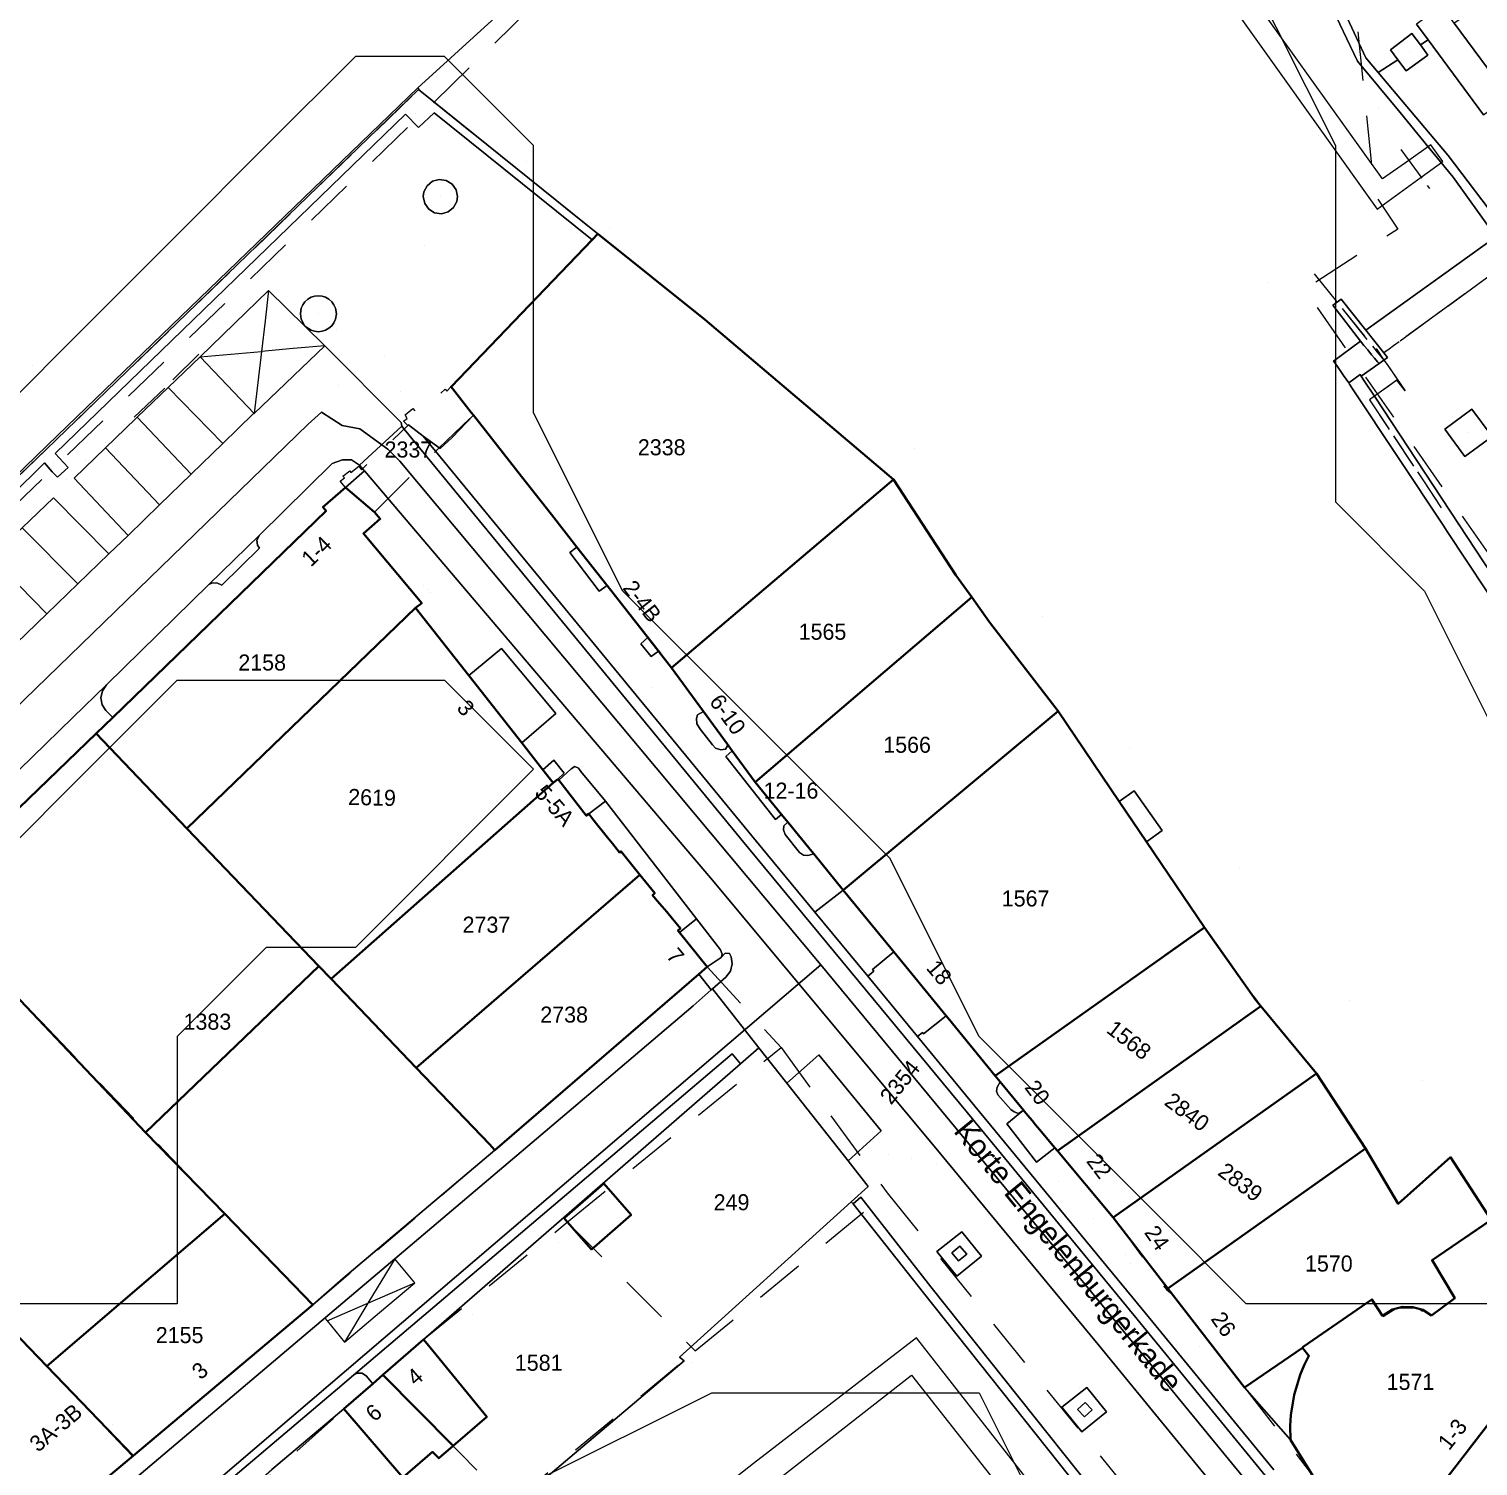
# Model space of a CAD drawing. Header units: metres. Extents: x 0 to 105485, y 0 to 425721.
# Drawn here: x 104834.2 to 104915.5, y 425423.4 to 425504 of the extents above; entities that cross this region are included whole.
import ezdxf
from ezdxf.enums import TextEntityAlignment as Align

# ---------------------------------------------------------------- set-up
doc = ezdxf.new("R2010")
doc.units = ezdxf.units.M
doc.header["$MEASUREMENT"] = 0
doc.linetypes.add('IE-TERREINAFSCHEIDING_KUNSTMATIG-SO', pattern=[11, 4, -1, 4, -2])
doc.linetypes.add('KG-PERCEEL-SO', pattern=[19, 5.5, -4, 5.5, -4])
for name, color, linetype, lineweight in [('B-XX-GK-KADEMUUR-G', 150, 'Continuous', 18), ('B-XX-GR-BLOEMBAK-G', 80, 'Continuous', 13), ('B-XX-GR-BOOM-G', 90, 'Continuous', 13), ('B-XX-IE-AFVAL APART PLAATS-G', 7, 'Continuous', 18), ('B-XX-IE-KUNSTOBJECT-G', 7, 'Continuous', 18), ('B-XX-IE-MEUBILAIR-G', 7, 'Continuous', 18), ('B-XX-IE-MEUBILAIR_WATERWEGMEUBILAIR-G', 150, 'Continuous', 18), ('B-XX-IE-MEUBILAIR_WEGMEUBILAIR_AFVALBAK-G', 7, 'Continuous', 18), ('B-XX-IE-TERREINAFSCHEIDING_KUNSTMATIG_HEKWERK-G', 20, 'IE-TERREINAFSCHEIDING_KUNSTMATIG-SO', 18), ('B-XX-KG-GRENS_PERCEEL-G', 150, 'KG-PERCEEL-SO', 18), ('B-XX-KG-GRENS_PERCEEL-T', 150, 'KG-PERCEEL-SO', 18), ('B-XX-KW-KUNSTWERK_STEIGER-G', 170, 'Continuous', 18), ('B-XX-OG-BEBOUWING-G', 7, 'Continuous', 35), ('B-XX-OG-BEBOUWING_HUISNUMMER-T', 7, 'Continuous', 18), ('B-XX-OG-BEBOUWING_STRAATNAAM-T', 7, 'Continuous', 18), ('B-XX-OG-GRENS-G', 7, 'Continuous', 18), ('B-XX-OG-TERREIN_ERF-G', 7, 'Continuous', 18), ('B-XX-OG-WATER-G', 130, 'Continuous', 18), ('B-XX-OG-WATER_HAVEN-G', 170, 'Continuous', 18), ('B-XX-VH-GESLOTENVERHARDING-G', 10, 'Continuous', 18), ('B-XX-VH-ONVERHARD_ZAND-G', 210, 'Continuous', 18), ('B-XX-VH-OPENVERHARDING-G', 90, 'Continuous', 18), ('B-XX-VH-OPENVERHARDING_SIERBESTRATING-G', 90, 'Continuous', 18), ('B-XX-VH-OPENVERHARDING_STRAATBAKSTEEN-G', 90, 'Continuous', 18), ('B-XX-VW-MARKERING-G', 7, 'Continuous', 18)]:
    doc.layers.add(name, color=color, linetype=linetype, lineweight=lineweight)
doc.layers.add('GIS-WEGVAKKEN', color=2, linetype='Continuous')

msp = doc.modelspace()

# ---------------------------------------------------------------- linework, layer by layer
at = {"layer": 'B-XX-GK-KADEMUUR-G', "ltscale": 0.5}
for points in [[(104916.848, 425492.978), (104913.84, 425496.946), (104909.904, 425501.604), (104909.214, 425502.421), (104905.067, 425511.354), (104902.61, 425517.381), (104900.559, 425520.939), (104895.137, 425530.931), (104894.395, 425532.299), (104894.218, 425532.625), (104894.068, 425533.214), (104894.014, 425533.993), (104894.12, 425534.767), (104894.381, 425535.504), (104894.787, 425536.171), (104895.319, 425536.743), (104896.306, 425537.68), (104902.39, 425543.511), (104905.152, 425546.216), (104905.172, 425546.195), (104921.752, 425562.538)], [(104915.533, 425557.164), (104904.789, 425546.533), (104895.247, 425537.442), (104894.633, 425536.857), (104894.073, 425536.138), (104894.072, 425536.137), (104893.695, 425535.425), (104893.466, 425534.651), (104893.393, 425533.847), (104893.479, 425533.045), (104893.714, 425532.294), (104896.636, 425527.031), (104902.287, 425516.813), (104904.744, 425510.726), (104905.562, 425508.916), (104908.739, 425502.239), (104911.142, 425499.368), (104912.717, 425497.441), (104914.118, 425495.727), (104916.344, 425492.617)], [(104917.727, 425471.25), (104909.691, 425483.43), (104909.115, 425484.304), (104908.944, 425484.562), (104908.885, 425484.652), (104908.249, 425484.183), (104908.3, 425484.11), (104908.472, 425483.853), (104913.543, 425476.195), (104913.774, 425475.847), (104917.05, 425470.899)], [(104898.04, 425416.811), (104884.796, 425433.445), (104880.86, 425438.475), (104880.431, 425438.099), (104884.391, 425433.117), (104897.616, 425416.479)]]:
    msp.add_lwpolyline(points, dxfattribs=at)
for points in [[(104856.078, 425500.675), (104856.002, 425500.736), (104835.788, 425481.226), (104824.895, 425470.706), (104824.969, 425470.623), (104856.043, 425500.643)], [(104865.786, 425492.211), (104866.107, 425492.545), (104856.043, 425500.643), (104824.969, 425470.623), (104827.746, 425467.676), (104827.572, 425467.507), (104826.611, 425466.568), (104826.31, 425466.274), (104826.295, 425465.984), (104828.016, 425467.673), (104825.441, 425470.407), (104834.379, 425479.031), (104835.058, 425479.699), (104835.471, 425479.187), (104835.772, 425478.893), (104836.37, 425479.432), (104835.657, 425480.226), (104855.315, 425499.258), (104856.035, 425498.527), (104856.912, 425499.335)], [(104909.211, 425487.146), (104907.831, 425488.889), (104907.476, 425488.624), (104907.362, 425488.54), (104908.915, 425486.517), (104909.107, 425486.286), (104909.317, 425486.033), (104909.538, 425485.767), (104909.702, 425485.569), (104909.865, 425485.373), (104909.951, 425485.269), (104910.216, 425485.455), (104910.43, 425485.605), (104910.223, 425485.867)]]:
    msp.add_lwpolyline(points, close=True, dxfattribs=at)
at = {"layer": 'B-XX-GR-BLOEMBAK-G', "color": 0, "true_color": 0x604a38}
msp.add_polyline3d([(104874.129, 425462.555, 2.353), (104874.129, 425462.555, 3.853)], dxfattribs=at)
at = {"layer": 'B-XX-GR-BOOM-G', "color": 0, "true_color": 0x604a38}
for points in [[(104911.65, 425502.739, 2.117), (104911.65, 425502.739, 4.917)], [(104857.263, 425494.726, 2.1), (104857.263, 425494.726, 4.9)], [(104850.422, 425488.077, 2.181), (104850.422, 425488.077, 4.981)], [(104914.996, 425481.406, 2.653), (104914.996, 425481.406, 5.453)], [(104863.872, 425435.954, 2.518), (104863.872, 425435.954, 5.318)], [(104886.483, 425435.237, 2.344), (104886.483, 425435.237, 5.144)], [(104859.068, 425431.892, 2.514), (104859.068, 425431.892, 5.314)], [(104893.49, 425426.526, 2.401), (104893.49, 425426.526, 5.201)], [(104838.85, 425425.732, 0), (104838.85, 425425.732, 2.8)], [(104839.798, 425424.627, 2.319), (104839.798, 425424.627, 5.119)]]:
    msp.add_polyline3d(points, dxfattribs=at)
at = {"layer": 'B-XX-IE-AFVAL APART PLAATS-G', "color": 0, "true_color": 0x604a38}
msp.add_polyline3d([(104854.151, 425485.669, 2.202), (104854.151, 425485.669, 3.702)], dxfattribs=at)
at = {"layer": 'B-XX-IE-KUNSTOBJECT-G', "color": 0, "true_color": 0x604a38}
for points in [[(104865.224, 425462.637, 2.311), (104865.224, 425462.637, 3.811)], [(104878.362, 425454.975, 2.228), (104878.362, 425454.975, 3.728)], [(104873.26, 425452.412, 2.249), (104873.26, 425452.412, 3.749)]]:
    msp.add_polyline3d(points, dxfattribs=at)
at = {"layer": 'B-XX-IE-MEUBILAIR-G', "color": 0, "true_color": 0x604a38}
for points in [[(104908.103, 425498.771, 0), (104908.103, 425498.771, 3)], [(104858.365, 425498.152, 1.973), (104858.365, 425498.152, 3.473)], [(104861.377, 425495.74, 1.877), (104861.377, 425495.74, 3.377)], [(104849.909, 425494.013, 2.023), (104849.909, 425494.013, 3.523)], [(104851.459, 425487.206, 2.208), (104851.459, 425487.206, 5.208)], [(104841.1, 425485.494, 1.969), (104841.1, 425485.494, 3.469)], [(104851.53, 425484.043, 2.228), (104851.53, 425484.043, 3.728)], [(104855.053, 425483.707, 2.204), (104855.053, 425483.707, 5.204)], [(104839.514, 425481.862, 2.032), (104839.514, 425481.862, 5.032)], [(104838.456, 425480.852, 2.039), (104838.456, 425480.852, 5.039)], [(104837.375, 425479.822, 2.046), (104837.375, 425479.822, 5.046)], [(104836.301, 425478.763, 2.03), (104836.301, 425478.763, 5.03)], [(104850.146, 425478.577, 2.264), (104850.146, 425478.577, 3.764)], [(104835.234, 425477.768, 2.032), (104835.234, 425477.768, 5.032)], [(104914.355, 425476.254, 2.691), (104914.355, 425476.254, 4.191)], [(104861.273, 425474.984, 2.208), (104861.273, 425474.984, 3.708)], [(104856.295, 425472.812, 2.25), (104856.295, 425472.812, 3.75)], [(104856.559, 425472.601, 2.245), (104856.559, 425472.601, 3.745)], [(104856.689, 425472.408, 2.246), (104856.689, 425472.408, 3.746)], [(104869.171, 425467.085, 2.26), (104869.171, 425467.085, 5.26)], [(104836.638, 425465.403, 2.207), (104836.638, 425465.403, 3.707)], [(104870.453, 425463.621, 2.169), (104870.453, 425463.621, 3.669)], [(104866.635, 425463.394, 2.2), (104866.635, 425463.394, 3.7)], [(104867.067, 425463.016, 2.149), (104867.067, 425463.016, 3.649)], [(104876.188, 425456.573, 2.229), (104876.188, 425456.573, 3.729)], [(104878.672, 425451.835, 2.191), (104878.672, 425451.835, 3.691)], [(104875.414, 425445.611, 2.354), (104875.414, 425445.611, 3.854)], [(104876.025, 425445.53, 2.351), (104876.025, 425445.53, 5.351)], [(104865.844, 425444.457, 2.286), (104865.844, 425444.457, 3.786)], [(104878.013, 425443.382, 2.357), (104878.013, 425443.382, 5.357)], [(104887.062, 425443.482, 2.279), (104887.062, 425443.482, 3.779)], [(104868.185, 425441.892, 2.274), (104868.185, 425441.892, 3.774)], [(104882.419, 425440.904, 2.307), (104882.419, 425440.904, 3.807)], [(104883.732, 425440.679, 2.309), (104883.732, 425440.679, 3.809)], [(104885.13, 425440.303, 2.313), (104885.13, 425440.303, 3.813)], [(104891.947, 425439.347, 2.408), (104891.947, 425439.347, 3.908)], [(104893.922, 425437.309, 2.476), (104893.922, 425437.309, 3.976)], [(104886.087, 425436.54, 2.336), (104886.087, 425436.54, 5.336)], [(104854.963, 425435.231, 2.302), (104854.963, 425435.231, 3.802)], [(104895.727, 425435.237, 2.483), (104895.727, 425435.237, 3.983)], [(104887.65, 425434.569, 2.356), (104887.65, 425434.569, 5.356)], [(104896.004, 425434.768, 2.494), (104896.004, 425434.768, 3.994)], [(104897.895, 425430.357, 2.408), (104897.895, 425430.357, 3.908)], [(104899.849, 425430.079, 2.442), (104899.849, 425430.079, 3.942)], [(104893.119, 425427.779, 2.397), (104893.119, 425427.779, 5.397)], [(104851.489, 425427.727, 2.233), (104851.489, 425427.727, 3.733)], [(104894.686, 425425.847, 2.423), (104894.686, 425425.847, 5.423)]]:
    msp.add_polyline3d(points, dxfattribs=at)
at = {"layer": 'B-XX-IE-MEUBILAIR_WATERWEGMEUBILAIR-G', "color": 0, "true_color": 0x604a38}
for points in [[(104903.513, 425502.39, 0), (104903.513, 425502.39, 1.5)], [(104856.124, 425501.348, 1.717), (104856.124, 425501.348, 3.217)], [(104855.883, 425499.312, 1.913), (104855.883, 425499.312, 3.413)], [(104909.936, 425499.601, 1.966), (104909.936, 425499.601, 3.466)], [(104906.538, 425498.088, 0), (104906.538, 425498.088, 1.5)], [(104862.105, 425496.587, 1.847), (104862.105, 425496.587, 3.347)], [(104848.796, 425493.968, 1.955), (104848.796, 425493.968, 3.455)], [(104909.595, 425493.956, 0), (104909.595, 425493.956, 1.5)], [(104866.775, 425492.852, 0), (104866.775, 425492.852, 1.5)], [(104846.365, 425490.132, 1.996), (104846.365, 425490.132, 3.496)], [(104903.695, 425489.808, 0), (104903.695, 425489.808, 1.5)], [(104841.338, 425487.077, 1.574), (104841.338, 425487.077, 3.074)], [(104834.395, 425485.159, 0), (104834.395, 425485.159, 1.5)], [(104909.065, 425482.349, 2.487), (104909.065, 425482.349, 3.987)], [(104883.856, 425480.523, 0), (104883.856, 425480.523, 1.5)], [(104835.57, 425479.705, 2.016), (104835.57, 425479.705, 3.516)], [(104912.248, 425478.799, 2.458), (104912.248, 425478.799, 3.958)], [(104891.043, 425471.047, 0), (104891.043, 425471.047, 1.5)], [(104895.923, 425463.638, 0), (104895.923, 425463.638, 1.5)], [(104902.107, 425456.954, 0), (104902.107, 425456.954, 1.5)], [(104908.268, 425449.496, 0), (104908.268, 425449.496, 1.5)], [(104912.381, 425445.03, 0), (104912.381, 425445.03, 1.5)], [(104876.992, 425434.462, 1.687), (104876.992, 425434.462, 3.187)], [(104871.403, 425429.18, 2.508), (104871.403, 425429.18, 4.008)]]:
    msp.add_polyline3d(points, dxfattribs=at)
at = {"layer": 'B-XX-IE-MEUBILAIR_WEGMEUBILAIR_AFVALBAK-G', "color": 0, "true_color": 0x604a38}
msp.add_polyline3d([(104856.393, 425491.87, 2.164), (104856.393, 425491.87, 3.664)], dxfattribs=at)
at = {"layer": 'B-XX-IE-TERREINAFSCHEIDING_KUNSTMATIG_HEKWERK-G', "ltscale": 0.5, "flags": 128}
for points in [[(104911.182, 425497.286), (104912.778, 425495.099)], [(104916.664, 425492.796), (104917.693, 425491.425), (104917.75, 425491.348), (104910.773, 425486.268), (104910.522, 425486.085), (104910.223, 425485.867)], [(104906.318, 425490.307), (104909.728, 425486.063), (104910.216, 425485.455)], [(104909.787, 425486.11), (104910.216, 425485.455), (104910.405, 425485.209), (104911.418, 425483.734), (104910.96, 425484.34), (104909.691, 425483.43), (104909.421, 425483.236), (104913.444, 425477.171)]]:
    msp.add_lwpolyline(points, dxfattribs=at)
at = {"layer": 'B-XX-IE-TERREINAFSCHEIDING_KUNSTMATIG_HEKWERK-G', "color": 0, "ltscale": 0.5, "true_color": 0x8c7868}
for points in [[(104911.182, 425497.286, 1.932), (104912.778, 425495.099, 2.147)], [(104916.664, 425492.796, 2.351), (104917.693, 425491.425, 2.45), (104917.75, 425491.348, 2.449), (104915.424, 425489.655, 2.465), (104913.099, 425487.961, 2.472), (104910.773, 425486.268, 2.509), (104910.522, 425486.085, 2.511), (104910.223, 425485.867, 2.51)], [(104906.318, 425490.307, 0.67), (104908.023, 425488.185, 2.024), (104909.728, 425486.063, 2.513), (104910.216, 425485.455, 2.523)], [(104909.787, 425486.11, 2.513), (104910.216, 425485.455, 2.523), (104910.405, 425485.209, 2.525), (104911.418, 425483.734, 2.52), (104910.96, 425484.34, 2.51), (104909.691, 425483.43, 2.294), (104909.421, 425483.236, 2.498), (104910.762, 425481.214, 2.537), (104912.103, 425479.193, 2.503), (104913.444, 425477.171, 2.66)]]:
    msp.add_polyline3d(points, dxfattribs=at)
at = {"layer": 'B-XX-KG-GRENS_PERCEEL-G', "ltscale": 0.5, "flags": 128}
for points in [[(104904.492, 425546.427), (104909.684, 425494.81), (104911.007, 425492.817), (104905.768, 425489.43), (104930.508, 425453.842), (104935.922, 425450.787), (104936.313, 425450.556)], [(104856.917, 425499.939), (104894.073, 425536.138)], [(104734.038, 425382.952), (104738.178, 425386.895), (104775.655, 425423.078), (104792.152, 425438.957), (104823.494, 425469.195), (104849.432, 425494.245), (104856.043, 425500.643), (104856.917, 425499.939)], [(104733.628, 425381.358), (104856.917, 425499.939)], [(104856.917, 425499.939), (104866.107, 425492.545)], [(104857.867, 425483.974), (104866.107, 425492.545)], [(104866.107, 425492.545), (104872.128, 425487.732), (104882.712, 425478.752)], [(104851.948, 425478.32), (104851.648, 425478.675), (104851.885, 425478.856), (104851.795, 425478.944), (104852.18, 425479.245), (104852.24, 425479.156), (104852.684, 425479.517), (104852.834, 425479.309), (104855.436, 425481.8), (104855.196, 425482.037), (104855.404, 425482.187), (104855.283, 425482.395), (104855.727, 425482.756), (104855.847, 425482.608), (104856.202, 425482.908), (104856.353, 425482.73), (104857.535, 425483.841), (104857.626, 425483.723), (104857.867, 425483.974)], [(104857.867, 425483.974), (104859.114, 425482.387)], [(104853.567, 425476.932), (104857.203, 425480.533), (104859.114, 425482.387)], [(104859.114, 425482.387), (104870.038, 425468.479), (104870.243, 425468.199)], [(104837.951, 425464.513), (104850.856, 425477.002), (104850.676, 425477.209), (104851.948, 425478.32)], [(104851.948, 425478.32), (104853.567, 425476.932)], [(104882.712, 425478.752), (104870.243, 425468.199)], [(104882.712, 425478.752), (104886.202, 425473.393), (104887.089, 425472.159)], [(104855.87, 425471.559), (104856.225, 425471.83), (104852.95, 425475.737), (104853.897, 425476.548), (104853.567, 425476.932)], [(104874.933, 425461.778), (104887.089, 425472.159)], [(104887.089, 425472.159), (104888.097, 425470.757), (104891.936, 425465.767)], [(104843.048, 425459.186), (104855.87, 425471.559)], [(104855.87, 425471.559), (104863.6, 425461.734)], [(104870.243, 425468.199), (104870.76, 425467.491), (104874.933, 425461.778)], [(104879.873, 425455.715), (104891.936, 425465.767)], [(104891.936, 425465.767), (104892.037, 425465.635), (104900.15, 425453.629)], [(104828.32, 425455.192), (104837.951, 425464.513)], [(104837.951, 425464.513), (104843.048, 425459.186)], [(104863.6, 425461.734), (104863.863, 425461.941), (104865.456, 425459.898), (104865.605, 425459.988), (104867.318, 425457.827), (104867.407, 425457.887), (104868.465, 425456.581)], [(104851.132, 425450.736), (104863.6, 425461.734)], [(104874.933, 425461.778), (104875.123, 425461.518), (104879.873, 425455.715)], [(104843.048, 425459.186), (104851.132, 425450.736)], [(104855.918, 425445.734), (104868.465, 425456.581)], [(104868.465, 425456.581), (104869.301, 425455.549), (104869.182, 425455.429), (104870.745, 425453.564), (104870.6, 425453.448), (104872.25, 425451.402)], [(104879.873, 425455.715), (104880.384, 425455.091), (104888.403, 425445.295)], [(104828.32, 425455.192), (104845.169, 425437.537)], [(104900.15, 425453.629), (104888.403, 425445.295)], [(104900.15, 425453.629), (104903.312, 425449.207)], [(104860.325, 425441.128), (104872.25, 425451.402)], [(104872.25, 425451.402), (104876.388, 425446.876)], [(104851.132, 425450.736), (104855.918, 425445.734)], [(104903.312, 425449.207), (104891.899, 425441.072)], [(104903.312, 425449.207), (104906.452, 425445.432)], [(104864.391, 425437.082), (104876.388, 425446.876)], [(104876.388, 425446.876), (104882.341, 425438.731)], [(104818.796, 425445.977), (104835.186, 425428.99)], [(104855.918, 425445.734), (104860.325, 425441.128)], [(104888.403, 425445.295), (104889.879, 425443.492), (104891.899, 425441.072)], [(104895.047, 425437.337), (104906.452, 425445.432)], [(104906.452, 425445.432), (104909.198, 425441.207)], [(104850.116, 425432.446), (104860.325, 425441.128)], [(104891.899, 425441.072), (104895.047, 425437.337)], [(104909.198, 425441.207), (104898.018, 425433.29)], [(104909.198, 425441.207), (104911.033, 425438.111), (104913.961, 425440.723), (104916.246, 425437.194)], [(104871.578, 425429.849), (104882.341, 425438.731)], [(104882.341, 425438.731), (104910.533, 425403.916)], [(104835.186, 425428.99), (104845.169, 425437.537)], [(104845.169, 425437.537), (104850.116, 425432.446)], [(104856.324, 425430.497), (104864.391, 425437.082)], [(104864.391, 425437.082), (104871.578, 425429.849)], [(104895.047, 425437.337), (104898.018, 425433.29)], [(104902.394, 425427.806), (104909.554, 425432.739), (104910.178, 425431.776), (104910.96, 425432.276), (104912.149, 425432.245), (104912.869, 425431.776), (104914.199, 425432.804), (104912.932, 425434.938), (104916.246, 425437.194)], [(104898.018, 425433.29), (104898.33, 425433.062), (104902.394, 425427.806)], [(104839.994, 425423.945), (104850.116, 425432.446)], [(104912.116, 425420.608), (104920.286, 425431.181), (104919.565, 425432.069), (104919.418, 425432.296)], [(104854.047, 425428.506), (104856.324, 425430.497)], [(104861.185, 425421.272), (104871.578, 425429.849)], [(104835.186, 425428.99), (104839.994, 425423.945)], [(104851.857, 425426.592), (104854.047, 425428.506)], [(104854.047, 425428.506), (104861.185, 425421.272)], [(104902.394, 425427.806), (104906.082, 425423.035)], [(104845.674, 425421.067), (104851.857, 425426.592)], [(104829.839, 425415.418), (104839.994, 425423.945)]]:
    msp.add_lwpolyline(points, dxfattribs=at)
at = {"layer": 'B-XX-KW-KUNSTWERK_STEIGER-G', "ltscale": 0.5}
for points in [[(104912.32, 425495.727), (104913.54, 425496.609), (104912.861, 425497.542), (104911.629, 425496.673), (104910.149, 425495.63), (104886.357, 425528.892), (104885.406, 425528.196), (104909.851, 425493.941)], [(104868.263, 425418.35), (104867.815, 425417.997), (104868.716, 425416.778), (104883.71, 425428.484), (104893.888, 425415.566), (104902.887, 425403.63), (104894.383, 425393.549), (104895.37, 425392.485), (104903.799, 425402.389), (104905.151, 425403.348), (104903.469, 425405.428), (104900.298, 425409.679), (104893.35, 425418.626), (104883.999, 425430.579), (104874.844, 425423.538)]]:
    msp.add_lwpolyline(points, close=True, dxfattribs=at)
at = {"layer": 'B-XX-OG-BEBOUWING-G', "ltscale": 0.5}
for points in [[(104865.786, 425492.211), (104857.865, 425483.972), (104858.086, 425483.696), (104859.004, 425482.525), (104859.126, 425482.369), (104861.818, 425478.939), (104863.5, 425476.794), (104864.932, 425474.969), (104866.609, 425472.832), (104866.626, 425472.81), (104868.916, 425469.891), (104869.511, 425469.132), (104870.243, 425468.199), (104882.707, 425478.757), (104872.128, 425487.732), (104866.107, 425492.545)], [(104855.87, 425471.559), (104856.225, 425471.83), (104852.95, 425475.737), (104853.897, 425476.548), (104853.567, 425476.932), (104851.948, 425478.32), (104850.676, 425477.209), (104850.856, 425477.002), (104838.879, 425465.412), (104837.94, 425464.503), (104843.04, 425459.181)], [(104870.243, 425468.199), (104872.043, 425465.735), (104873.361, 425463.93), (104873.655, 425463.528), (104874.933, 425461.778), (104887.089, 425472.159), (104886.202, 425473.393), (104882.707, 425478.757)], [(104891.936, 425465.767), (104888.097, 425470.757), (104887.089, 425472.159), (104874.933, 425461.778), (104876.422, 425459.955), (104876.775, 425459.522), (104876.791, 425459.503), (104878.118, 425457.879), (104878.224, 425457.75), (104879.88, 425455.721)], [(104843.04, 425459.181), (104850.451, 425451.448), (104851.132, 425450.736), (104863.6, 425461.734), (104863.017, 425462.475), (104861.839, 425463.973), (104858.857, 425467.763), (104855.87, 425471.559)], [(104891.936, 425465.767), (104879.88, 425455.721), (104882.542, 425452.463), (104882.716, 425452.25), (104885.651, 425448.657), (104885.762, 425448.521), (104888.403, 425445.295), (104900.154, 425453.624), (104896.904, 425458.426), (104895.368, 425460.696)], [(104843.04, 425459.181), (104837.94, 425464.503), (104833.622, 425460.325), (104832.621, 425459.356), (104828.429, 425455.3), (104828.319, 425455.193), (104840.723, 425442.114), (104850.451, 425451.448)], [(104863.863, 425461.941), (104863.6, 425461.734), (104851.132, 425450.736), (104855.918, 425445.734), (104868.465, 425456.581), (104867.407, 425457.887), (104867.318, 425457.827), (104866.925, 425458.323), (104866.651, 425458.668), (104866.432, 425458.944), (104866.111, 425459.349), (104865.829, 425459.705), (104865.605, 425459.988), (104865.456, 425459.898), (104863.912, 425461.878)], [(104868.465, 425456.581), (104855.918, 425445.734), (104860.02, 425441.447), (104860.325, 425441.128), (104871.779, 425450.996), (104872.25, 425451.402), (104870.683, 425453.345), (104870.6, 425453.448), (104870.745, 425453.564), (104870.573, 425453.769), (104870.301, 425454.094), (104869.97, 425454.489), (104869.716, 425454.792), (104869.441, 425455.12), (104869.182, 425455.429), (104869.301, 425455.549)], [(104828.319, 425455.193), (104818.812, 425445.992), (104835.185, 425428.99), (104845.169, 425437.537), (104840.723, 425442.114)], [(104900.154, 425453.624), (104888.403, 425445.295), (104888.689, 425444.946), (104889.989, 425443.363), (104889.991, 425443.36), (104890.051, 425443.287), (104890.235, 425443.068), (104890.48, 425442.776), (104890.672, 425442.548), (104890.891, 425442.287), (104891.765, 425441.247), (104891.907, 425441.077), (104903.314, 425449.208), (104903.044, 425449.533)], [(104906.447, 425445.428), (104903.314, 425449.208), (104891.907, 425441.077), (104895.038, 425437.331)], [(104816.187, 425429.721), (104824.262, 425421.175), (104829.846, 425415.423), (104833.576, 425418.555), (104836.486, 425420.999), (104840.021, 425423.968), (104835.185, 425428.99), (104818.812, 425445.992), (104816.581, 425443.833), (104810.083, 425437.544), (104809.308, 425436.795)], [(104909.198, 425441.207), (104906.447, 425445.428), (104895.038, 425437.331), (104898.106, 425433.352)], [(104916.238, 425437.207), (104913.961, 425440.723), (104911.033, 425438.111), (104909.198, 425441.207), (104898.106, 425433.352), (104902.394, 425427.806), (104905.654, 425430.026), (104905.692, 425430.077), (104909.554, 425432.739), (104910.156, 425431.821), (104910.716, 425432.172), (104911.275, 425432.323), (104911.853, 425432.315), (104912.407, 425432.151), (104912.896, 425431.841), (104914.199, 425432.804), (104912.932, 425434.938)], [(104864.387, 425437.105), (104865.742, 425435.547), (104867.968, 425437.483), (104866.439, 425439.241), (104864.213, 425437.305)], [(104850.116, 425432.446), (104845.169, 425437.537), (104835.185, 425428.99), (104840.021, 425423.968)], [(104856.524, 425430.252), (104856.324, 425430.497), (104854.047, 425428.506), (104857.979, 425424.521), (104859.871, 425426.146)], [(104854.047, 425428.506), (104853.478, 425428.009), (104851.857, 425426.592), (104855.161, 425422.745), (104856.818, 425424.187), (104857.051, 425423.958), (104857.178, 425423.832), (104857.979, 425424.521)]]:
    msp.add_lwpolyline(points, close=True, dxfattribs=at)
for points in [[(104916.238, 425437.207), (104912.932, 425434.938), (104914.199, 425432.804), (104912.896, 425431.841), (104912.407, 425432.151), (104911.853, 425432.315), (104911.275, 425432.323), (104910.716, 425432.172), (104910.156, 425431.821), (104909.554, 425432.739), (104905.692, 425430.077), (104905.654, 425430.026), (104906.014, 425429.584), (104905.751, 425429.059), (104905.525, 425428.518), (104905.185, 425427.396), (104905.001, 425426.238), (104904.969, 425425.652), (104904.988, 425424.87), (104906.511, 425422.388)], [(104912.311, 425420.861), (104920.286, 425431.181)]]:
    msp.add_lwpolyline(points, dxfattribs=at)
at = {"layer": 'B-XX-OG-GRENS-G'}
for points in [[(104917.5, 425562.5, 1.814), (104912.5, 425557.5, 1.524), (104907.5, 425552.5, 1.591), (104902.5, 425547.5, 0.949), (104897.5, 425542.5, 1.486), (104892.5, 425537.5, 1.252), (104892.5, 425532.5, 1.073), (104892.5, 425527.5, 0.444), (104897.5, 425517.5, 1.319), (104902.5, 425507.5, 1.301), (104907.5, 425497.5, 0.867), (104907.5, 425492.5, 2.077), (104907.5, 425487.5, 2.257), (104907.5, 425482.5, 1.559), (104907.5, 425477.5, 1.219), (104912.5, 425472.5, 1.455), (104917.5, 425462.5, 0.595)], [(104917.5, 425432.5, 3.308), (104902.5, 425432.5, 2.581), (104897.5, 425437.5, 2.839), (104892.5, 425442.5, 2.582), (104887.5, 425447.5, 2.442), (104882.5, 425457.5, 2.539), (104877.5, 425462.5, 2.273), (104872.5, 425467.5, 2.259), (104867.5, 425472.5, 2.305), (104862.5, 425482.5, 2.364), (104862.5, 425487.5, 2.109), (104862.5, 425492.5, 2.071), (104862.5, 425497.5, 0.865), (104857.5, 425502.5, 0.92), (104852.5, 425502.5, 1.117), (104847.5, 425497.5, 1.102), (104842.5, 425492.5, 0.936), (104837.5, 425487.5, 1.348), (104832.5, 425482.5, 1.839)], [(104862.5, 425422.5, 2.152), (104872.5, 425427.5, 2.488), (104887.5, 425427.5, 1.567), (104892.5, 425417.5, 1.162)]]:
    msp.add_polyline3d(points, dxfattribs=at)
msp.add_polyline3d([(104842.5, 425467.5, 2.293), (104857.5, 425467.5, 2.327), (104862.5, 425462.5, 2.373), (104852.5, 425452.5, 2.983), (104847.5, 425452.5, 2.918), (104842.5, 425447.5, 2.777), (104842.5, 425442.5, 2.799), (104842.5, 425432.5, 2.44), (104827.5, 425432.5, 3.305), (104827.5, 425427.5, 3.138), (104812.5, 425427.5, 3.175), (104812.5, 425437.5, 2.298), (104822.5, 425447.5, 2.3), (104832.5, 425457.5, 2.231), (104837.5, 425462.5, 2.25)], close=True, dxfattribs=at)
at = {"layer": 'B-XX-OG-TERREIN_ERF-G', "ltscale": 0.5}
for points in [[(104895.368, 425460.696), (104896.904, 425458.426), (104897.773, 425459.066), (104896.208, 425461.288)], [(104860.325, 425441.128), (104860.02, 425441.447), (104855.918, 425445.734), (104851.132, 425450.736), (104850.451, 425451.448), (104840.723, 425442.114), (104845.169, 425437.537), (104850.116, 425432.446), (104851.802, 425433.918)], [(104866.439, 425439.241), (104867.968, 425437.483), (104865.742, 425435.547), (104864.387, 425437.105), (104864.213, 425437.305)]]:
    msp.add_lwpolyline(points, close=True, dxfattribs=at)
msp.add_lwpolyline([(104860.183, 425420.192), (104870.955, 425429.295), (104870.686, 425429.502), (104880.329, 425438.227), (104881.276, 425439.083), (104880.151, 425440.512), (104876.715, 425444.877), (104875.148, 425446.868), (104874.113, 425445.968), (104856.324, 425430.497), (104856.524, 425430.252), (104859.871, 425426.146), (104857.979, 425424.521), (104857.178, 425423.832), (104857.051, 425423.958), (104856.818, 425424.187), (104855.161, 425422.745), (104851.857, 425426.592), (104847.802, 425423.197)], dxfattribs=at)
at = {"layer": 'B-XX-OG-WATER-G', "ltscale": 0.5}
msp.add_lwpolyline([(104772.746, 425420.352), (104792.053, 425438.981), (104814.592, 425460.755), (104823.415, 425469.276), (104824.895, 425470.706), (104835.788, 425481.226), (104856.002, 425500.736), (104893.347, 425534.738)], dxfattribs=at)
at = {"layer": 'B-XX-OG-WATER_HAVEN-G', "ltscale": 0.5}
for points in [[(104893.347, 425534.738), (104856.002, 425500.736), (104856.078, 425500.675), (104856.043, 425500.643), (104866.107, 425492.545), (104872.128, 425487.732), (104882.707, 425478.757), (104886.202, 425473.393), (104887.089, 425472.159), (104888.097, 425470.757), (104891.936, 425465.767), (104895.368, 425460.696), (104896.208, 425461.288), (104897.773, 425459.066), (104896.904, 425458.426), (104900.154, 425453.624), (104903.044, 425449.533), (104903.314, 425449.208), (104906.447, 425445.428), (104909.198, 425441.207), (104911.033, 425438.111), (104913.961, 425440.723), (104916.238, 425437.207)], [(104916.344, 425492.617), (104914.118, 425495.727), (104912.717, 425497.441), (104911.142, 425499.368), (104908.739, 425502.239), (104905.562, 425508.916)], [(104917.05, 425470.899), (104913.774, 425475.847), (104913.543, 425476.195), (104908.472, 425483.853), (104908.3, 425484.11), (104908.249, 425484.183), (104908.105, 425484.392), (104907.959, 425484.603), (104907.762, 425484.888), (104907.575, 425485.158), (104907.405, 425485.404), (104908.915, 425486.517), (104907.362, 425488.54), (104907.476, 425488.624), (104907.831, 425488.889), (104909.211, 425487.146), (104916.515, 425492.383)], [(104897.616, 425416.479), (104884.391, 425433.117), (104880.431, 425438.099), (104880.329, 425438.227), (104870.686, 425429.502), (104870.955, 425429.295), (104860.183, 425420.192)]]:
    msp.add_lwpolyline(points, dxfattribs=at)
at = {"layer": 'B-XX-VH-GESLOTENVERHARDING-G', "ltscale": 0.5}
for points in [[(104887.643, 425435.169), (104886.532, 425436.541), (104885.128, 425435.426), (104886.26, 425434.038)], [(104886.349, 425434.903), (104885.974, 425435.353), (104886.426, 425435.733), (104886.814, 425435.274)], [(104894.659, 425426.433), (104893.548, 425427.805), (104892.144, 425426.69), (104893.276, 425425.302)], [(104893.462, 425426.957), (104893.853, 425426.546), (104893.424, 425426.161), (104893.021, 425426.566)]]:
    msp.add_lwpolyline(points, close=True, dxfattribs=at)
at = {"layer": 'B-XX-VH-ONVERHARD_ZAND-G', "ltscale": 0.5}
for points in [[(104912.278, 425503.152), (104911.8, 425503.792), (104910.604, 425502.875), (104911.01, 425502.325), (104911.478, 425501.69), (104912.7, 425502.587)], [(104858.232, 425494.641), (104858.153, 425495.023), (104857.929, 425495.342), (104857.596, 425495.546), (104857.209, 425495.601), (104856.833, 425495.498), (104856.529, 425495.253), (104856.347, 425494.908), (104856.309, 425494.641), (104856.388, 425494.259), (104856.613, 425493.94), (104856.946, 425493.736), (104857.332, 425493.682), (104857.708, 425493.785), (104858.012, 425494.029), (104858.194, 425494.374)], [(104849.656, 425487.377), (104850.009, 425487.144), (104850.209, 425487.078), (104850.419, 425487.056), (104850.629, 425487.078), (104850.83, 425487.144), (104851.013, 425487.249), (104851.17, 425487.39), (104851.294, 425487.561), (104851.38, 425487.754), (104851.429, 425488.066), (104851.38, 425488.378), (104851.294, 425488.571), (104851.17, 425488.742), (104851.013, 425488.883), (104850.83, 425488.989), (104850.629, 425489.054), (104850.419, 425489.076), (104850.209, 425489.054), (104850.009, 425488.989), (104849.826, 425488.883), (104849.669, 425488.742), (104849.545, 425488.571), (104849.459, 425488.378), (104849.41, 425488.066), (104849.459, 425487.754)], [(104913.641, 425481.581), (104914.774, 425480.054), (104916.31, 425481.183), (104915.161, 425482.717)], [(104886.349, 425434.903), (104886.814, 425435.274), (104886.426, 425435.733), (104885.974, 425435.353)], [(104905.654, 425430.026), (104902.394, 425427.806), (104904.988, 425424.87), (104904.969, 425425.652), (104905.001, 425426.238), (104905.185, 425427.396), (104905.525, 425428.518), (104905.751, 425429.059), (104906.014, 425429.584)], [(104893.462, 425426.957), (104893.021, 425426.566), (104893.424, 425426.161), (104893.853, 425426.546)]]:
    msp.add_lwpolyline(points, close=True, dxfattribs=at)
at = {"layer": 'B-XX-VH-OPENVERHARDING-G', "ltscale": 0.5}
for points in [[(104905.067, 425511.354), (104909.214, 425502.421), (104909.904, 425501.604), (104911.01, 425502.325), (104910.604, 425502.875), (104911.8, 425503.792), (104912.278, 425503.152), (104912.706, 425503.431), (104912.049, 425504.318)], [(104919.218, 425507.677), (104914.163, 425504.381), (104917.217, 425500.267)], [(104915.821, 425499.221), (104912.706, 425503.431), (104912.278, 425503.152), (104912.7, 425502.587), (104911.478, 425501.69), (104911.01, 425502.325), (104909.904, 425501.604), (104913.84, 425496.946), (104916.848, 425492.978)], [(104833.805, 425476.047), (104835.548, 425477.725), (104838.664, 425474.584), (104839.736, 425475.621), (104836.709, 425478.844), (104838.47, 425480.539), (104840.161, 425482.167), (104840.25, 425482.253), (104841.988, 425483.926), (104843.783, 425485.655), (104847.631, 425489.364), (104849.656, 425487.377), (104850.781, 425486.272), (104855.06, 425481.959), (104855.1, 425481.747), (104855.234, 425481.585), (104855.476, 425481.83), (104856.3, 425481.186), (104857.265, 425480.507), (104857.935, 425481.11), (104859.126, 425482.369), (104859.004, 425482.525), (104858.086, 425483.696), (104857.865, 425483.972), (104865.786, 425492.211), (104856.912, 425499.335), (104856.035, 425498.527), (104855.315, 425499.258), (104835.657, 425480.226), (104836.37, 425479.432), (104835.772, 425478.893), (104835.471, 425479.187), (104835.058, 425479.699), (104834.379, 425479.031), (104825.441, 425470.407)], [(104916.515, 425492.383), (104909.211, 425487.146), (104910.223, 425485.867), (104910.43, 425485.605), (104910.216, 425485.455), (104909.951, 425485.269), (104908.944, 425484.562), (104909.115, 425484.304), (104909.691, 425483.43), (104917.727, 425471.25)], [(104829.836, 425458.788), (104836.638, 425465.403), (104838.525, 425467.239), (104844.278, 425472.86), (104847.113, 425475.63), (104851.198, 425479.667), (104851.773, 425479.872), (104852.278, 425479.869), (104852.723, 425479.572), (104855.1, 425481.747), (104855.06, 425481.959), (104850.781, 425486.272), (104846.825, 425482.468), (104846.779, 425482.458), (104845.053, 425480.782), (104843.281, 425479.062), (104841.508, 425477.341), (104839.736, 425475.621), (104838.664, 425474.584), (104836.922, 425472.903), (104835.18, 425471.223), (104832.907, 425469.006)], [(104832.907, 425469.006), (104835.18, 425471.223), (104832.081, 425474.387)]]:
    msp.add_lwpolyline(points, dxfattribs=at)
for points in [[(104914.163, 425504.381), (104913.46, 425505.328), (104912.049, 425504.318), (104912.706, 425503.431), (104915.821, 425499.221), (104917.217, 425500.267)], [(104858.012, 425494.029), (104857.708, 425493.785), (104857.332, 425493.682), (104856.946, 425493.736), (104856.613, 425493.94), (104856.388, 425494.259), (104856.309, 425494.641), (104856.347, 425494.908), (104856.529, 425495.253), (104856.833, 425495.498), (104857.209, 425495.601), (104857.596, 425495.546), (104857.929, 425495.342), (104858.153, 425495.023), (104858.232, 425494.641), (104858.194, 425494.374)], [(104849.656, 425487.377), (104847.631, 425489.364), (104843.783, 425485.655), (104846.825, 425482.468), (104850.781, 425486.272)], [(104849.656, 425487.377), (104849.459, 425487.754), (104849.41, 425488.066), (104849.459, 425488.378), (104849.545, 425488.571), (104849.669, 425488.742), (104849.826, 425488.883), (104850.009, 425488.989), (104850.209, 425489.054), (104850.419, 425489.076), (104850.629, 425489.054), (104850.83, 425488.989), (104851.013, 425488.883), (104851.17, 425488.742), (104851.294, 425488.571), (104851.38, 425488.378), (104851.429, 425488.066), (104851.38, 425487.754), (104851.294, 425487.561), (104851.17, 425487.39), (104851.013, 425487.249), (104850.83, 425487.144), (104850.629, 425487.078), (104850.419, 425487.056), (104850.209, 425487.078), (104850.009, 425487.144)], [(104909.538, 425485.767), (104909.317, 425486.033), (104909.107, 425486.286), (104908.915, 425486.517), (104907.405, 425485.404), (104907.575, 425485.158), (104907.762, 425484.888), (104907.959, 425484.603), (104908.105, 425484.392), (104908.249, 425484.183), (104908.885, 425484.652), (104908.944, 425484.562), (104909.951, 425485.269), (104909.865, 425485.373), (104909.702, 425485.569)], [(104843.783, 425485.655), (104841.988, 425483.926), (104845.053, 425480.782), (104846.779, 425482.458), (104846.825, 425482.468)], [(104841.988, 425483.926), (104840.25, 425482.253), (104843.281, 425479.062), (104845.053, 425480.782)], [(104840.25, 425482.253), (104840.161, 425482.167), (104838.47, 425480.539), (104841.508, 425477.341), (104843.281, 425479.062)], [(104913.641, 425481.581), (104915.161, 425482.717), (104916.31, 425481.183), (104914.774, 425480.054)], [(104838.47, 425480.539), (104836.709, 425478.844), (104839.736, 425475.621), (104841.508, 425477.341)], [(104838.525, 425467.239), (104838.297, 425466.907), (104838.215, 425466.513), (104838.291, 425466.117), (104838.501, 425465.794), (104838.879, 425465.412), (104850.856, 425477.002), (104850.676, 425477.209), (104851.948, 425478.32), (104853.004, 425479.242), (104852.972, 425479.279), (104852.723, 425479.572), (104852.278, 425479.869), (104851.773, 425479.872), (104851.198, 425479.667), (104847.113, 425475.63), (104846.975, 425475.355), (104847.003, 425475.077), (104847.109, 425474.915), (104844.996, 425472.835), (104844.731, 425472.969), (104844.437, 425472.949), (104844.278, 425472.86)], [(104833.805, 425476.047), (104836.922, 425472.903), (104838.664, 425474.584), (104835.548, 425477.725)], [(104833.805, 425476.047), (104833.26, 425475.522), (104832.081, 425474.387), (104835.18, 425471.223), (104836.922, 425472.903)], [(104847.109, 425474.915), (104847.003, 425475.077), (104846.975, 425475.355), (104847.113, 425475.63), (104844.278, 425472.86), (104844.437, 425472.949), (104844.731, 425472.969), (104844.996, 425472.835)], [(104838.879, 425465.412), (104838.501, 425465.794), (104838.291, 425466.117), (104838.215, 425466.513), (104838.297, 425466.907), (104838.525, 425467.239), (104836.638, 425465.403), (104829.836, 425458.788), (104826.7, 425455.737), (104826.671, 425455.674), (104826.985, 425455.877), (104827.38, 425455.955), (104827.775, 425455.875), (104828.108, 425455.648), (104828.429, 425455.3), (104832.621, 425459.356), (104833.622, 425460.325), (104837.94, 425464.503)], [(104836.486, 425420.999), (104836.84, 425420.577), (104837.072, 425420.413), (104837.355, 425420.398), (104837.547, 425420.493), (104854.715, 425435.02), (104865.844, 425444.457), (104871.451, 425449.221), (104872.468, 425450.124), (104871.779, 425450.996), (104860.325, 425441.128), (104851.802, 425433.918), (104850.116, 425432.446), (104840.021, 425423.968)], [(104874.113, 425445.968), (104873.647, 425446.527), (104868.185, 425441.892), (104852.391, 425428.491), (104852.595, 425428.602), (104852.878, 425428.598), (104853.115, 425428.443), (104853.478, 425428.009), (104854.047, 425428.506), (104856.324, 425430.497)], [(104880.151, 425440.512), (104882.008, 425442.204), (104878.508, 425446.463), (104876.715, 425444.877)], [(104851.857, 425426.592), (104853.478, 425428.009), (104853.115, 425428.443), (104852.878, 425428.598), (104852.595, 425428.602), (104852.391, 425428.491), (104851.489, 425427.727), (104838.038, 425416.328), (104833.36, 425412.363), (104833.216, 425412.114), (104833.224, 425411.826), (104833.331, 425411.634), (104833.68, 425411.27), (104842.048, 425418.186), (104843.542, 425419.443), (104847.802, 425423.197)]]:
    msp.add_lwpolyline(points, close=True, dxfattribs=at)
at = {"layer": 'B-XX-VH-OPENVERHARDING_SIERBESTRATING-G', "ltscale": 0.5}
for points in [[(104903.569, 425422.857), (104896.207, 425431.846), (104886.848, 425443.21), (104874.565, 425458.076), (104855.234, 425481.585), (104855.1, 425481.747), (104852.723, 425479.572), (104852.972, 425479.279), (104853.004, 425479.242), (104872.432, 425456.398), (104884.888, 425441.452), (104894.194, 425430.22), (104901.393, 425421.42)], [(104906.511, 425422.388), (104904.988, 425424.87), (104902.394, 425427.806), (104898.106, 425433.352), (104895.038, 425437.331), (104891.907, 425441.077), (104891.765, 425441.247), (104890.724, 425440.44), (104889.069, 425442.592), (104889.991, 425443.36), (104889.989, 425443.363), (104889.712, 425443.181), (104889.475, 425443.271), (104889.284, 425443.401), (104888.565, 425444.218), (104888.486, 425444.434), (104888.512, 425444.663), (104888.689, 425444.946), (104888.403, 425445.295), (104885.762, 425448.521), (104885.651, 425448.657), (104884.384, 425447.653), (104884.323, 425447.73), (104884.042, 425447.504), (104887.272, 425443.594), (104896.667, 425432.195), (104904.054, 425423.179)]]:
    msp.add_lwpolyline(points, dxfattribs=at)
for points in [[(104866.609, 425472.832), (104864.932, 425474.969), (104864.538, 425474.659), (104866.187, 425472.503), (104866.626, 425472.81)], [(104869.511, 425469.132), (104868.916, 425469.891), (104868.519, 425469.536), (104869.092, 425468.834)], [(104874.933, 425461.778), (104873.655, 425463.528), (104873.294, 425463.218), (104876.077, 425459.682), (104876.422, 425459.955)], [(104863.6, 425461.734), (104863.863, 425461.941), (104864.208, 425462.287), (104863.64, 425463.011), (104863.017, 425462.475)], [(104866.543, 425460.702), (104865.157, 425462.379), (104865.025, 425462.565), (104864.822, 425462.653), (104864.613, 425462.516), (104863.912, 425461.878), (104865.456, 425459.898), (104865.605, 425459.988)], [(104870.745, 425453.564), (104870.6, 425453.448), (104870.683, 425453.345), (104871.649, 425454.094), (104866.543, 425460.702), (104865.605, 425459.988), (104865.829, 425459.705), (104866.111, 425459.349), (104866.432, 425458.944), (104866.651, 425458.668), (104866.925, 425458.323), (104867.318, 425457.827), (104867.407, 425457.887), (104868.465, 425456.581), (104869.301, 425455.549), (104869.182, 425455.429), (104869.441, 425455.12), (104869.716, 425454.792), (104869.97, 425454.489), (104870.301, 425454.094), (104870.573, 425453.769)], [(104882.542, 425452.463), (104879.88, 425455.721), (104878.284, 425454.472), (104881.251, 425450.881), (104881.6, 425451.169), (104881.529, 425451.259), (104882.716, 425452.25)], [(104870.683, 425453.345), (104872.25, 425451.402), (104873.021, 425451.928), (104873.085, 425452.115), (104872.996, 425452.365), (104871.649, 425454.094)], [(104871.779, 425450.996), (104872.468, 425450.124), (104872.538, 425450.183), (104873.295, 425450.823), (104873.549, 425451.169), (104873.647, 425451.57), (104873.586, 425451.977), (104873.502, 425452.158), (104873.262, 425452.184), (104873.021, 425451.928), (104872.25, 425451.402)], [(104885.651, 425448.657), (104882.716, 425452.25), (104881.529, 425451.259), (104881.6, 425451.169), (104881.251, 425450.881), (104884.042, 425447.504), (104884.323, 425447.73), (104884.384, 425447.653)], [(104889.991, 425443.36), (104889.069, 425442.592), (104890.724, 425440.44), (104891.765, 425441.247), (104890.891, 425442.287), (104890.672, 425442.548), (104890.48, 425442.776), (104890.235, 425443.068), (104890.051, 425443.287)]]:
    msp.add_lwpolyline(points, close=True, dxfattribs=at)
at = {"layer": 'B-XX-VH-OPENVERHARDING_STRAATBAKSTEEN-G', "ltscale": 0.5}
for points in [[(104872.043, 425465.735), (104870.243, 425468.199), (104869.511, 425469.132), (104869.092, 425468.834), (104868.519, 425469.536), (104868.916, 425469.891), (104866.626, 425472.81), (104866.187, 425472.503), (104864.538, 425474.659), (104864.932, 425474.969), (104863.5, 425476.794), (104861.818, 425478.939), (104859.126, 425482.369), (104857.935, 425481.11), (104857.265, 425480.507), (104856.3, 425481.186), (104875.007, 425458.438), (104878.284, 425454.472), (104879.88, 425455.721), (104878.224, 425457.75), (104877.892, 425457.665), (104877.645, 425457.673), (104877.421, 425457.821), (104876.621, 425458.829), (104876.526, 425459.095), (104876.544, 425459.319), (104876.775, 425459.522), (104876.422, 425459.955), (104876.077, 425459.682), (104873.294, 425463.218), (104873.655, 425463.528), (104873.361, 425463.93), (104873.376, 425463.805), (104873.268, 425463.622), (104873.013, 425463.591), (104872.717, 425463.674), (104872.539, 425463.868), (104871.87, 425464.738), (104871.669, 425465.04), (104871.638, 425465.343), (104871.693, 425465.556)], [(104861.839, 425463.973), (104863.742, 425465.636), (104860.703, 425469.28), (104858.857, 425467.763)], [(104873.361, 425463.93), (104872.043, 425465.735), (104871.693, 425465.556), (104871.638, 425465.343), (104871.669, 425465.04), (104871.87, 425464.738), (104872.539, 425463.868), (104872.717, 425463.674), (104873.013, 425463.591), (104873.268, 425463.622), (104873.376, 425463.805)], [(104878.224, 425457.75), (104878.118, 425457.879), (104876.791, 425459.503), (104876.775, 425459.522), (104876.544, 425459.319), (104876.526, 425459.095), (104876.621, 425458.829), (104877.421, 425457.821), (104877.645, 425457.673), (104877.892, 425457.665)], [(104889.989, 425443.363), (104888.689, 425444.946), (104888.512, 425444.663), (104888.486, 425444.434), (104888.565, 425444.218), (104889.284, 425443.401), (104889.475, 425443.271), (104889.712, 425443.181)], [(104887.643, 425435.169), (104886.26, 425434.038), (104885.128, 425435.426), (104886.532, 425436.541)], [(104894.659, 425426.433), (104893.276, 425425.302), (104892.144, 425426.69), (104893.548, 425427.805)]]:
    msp.add_lwpolyline(points, close=True, dxfattribs=at)
for points in [[(104904.054, 425423.179), (104896.667, 425432.195), (104887.272, 425443.594), (104884.042, 425447.504), (104881.251, 425450.881), (104878.284, 425454.472), (104875.007, 425458.438), (104856.3, 425481.186), (104855.476, 425481.83), (104855.234, 425481.585), (104874.565, 425458.076), (104886.848, 425443.21), (104896.207, 425431.846), (104903.569, 425422.857)], [(104901.393, 425421.42), (104894.194, 425430.22), (104884.888, 425441.452), (104872.432, 425456.398), (104853.004, 425479.242), (104851.948, 425478.32), (104853.567, 425476.932), (104853.897, 425476.548), (104852.95, 425475.737), (104856.225, 425471.83), (104855.87, 425471.559), (104858.857, 425467.763), (104860.703, 425469.28), (104863.742, 425465.636), (104861.839, 425463.973), (104863.017, 425462.475), (104863.64, 425463.011), (104864.208, 425462.287), (104863.863, 425461.941), (104863.912, 425461.878), (104864.613, 425462.516), (104864.822, 425462.653), (104865.025, 425462.565), (104865.157, 425462.379), (104866.543, 425460.702), (104871.649, 425454.094), (104872.996, 425452.365), (104873.085, 425452.115), (104873.021, 425451.928), (104873.262, 425452.184), (104873.502, 425452.158), (104873.586, 425451.977), (104873.647, 425451.57), (104873.549, 425451.169), (104873.295, 425450.823), (104872.538, 425450.183), (104875.148, 425446.868), (104876.715, 425444.877), (104878.508, 425446.463), (104882.008, 425442.204), (104880.151, 425440.512), (104881.276, 425439.083), (104880.329, 425438.227), (104880.431, 425438.099), (104880.86, 425438.475), (104884.796, 425433.445), (104898.04, 425416.811)], [(104838.038, 425416.328), (104851.489, 425427.727), (104852.391, 425428.491), (104868.185, 425441.892), (104873.647, 425446.527), (104874.113, 425445.968), (104875.148, 425446.868), (104872.538, 425450.183), (104872.468, 425450.124), (104871.451, 425449.221), (104865.844, 425444.457), (104854.715, 425435.02), (104837.547, 425420.493)], [(104920.286, 425431.181), (104912.311, 425420.861)]]:
    msp.add_lwpolyline(points, dxfattribs=at)
at = {"layer": 'B-XX-VW-MARKERING-G', "color": 0, "ltscale": 0.5, "true_color": 0x808080}
for points in [[(104847.631, 425489.364, 2.076), (104845.707, 425487.509, 2.071), (104843.783, 425485.655, 2.039), (104845.508, 425485.805, 2.091), (104847.232, 425485.954, 2.115)], [(104850.781, 425486.272, 2.199), (104849.656, 425487.377, 2.166), (104847.631, 425489.364, 2.076), (104847.432, 425487.659, 2.102), (104847.232, 425485.954, 2.115)], [(104842.257, 425484.364, 2.025), (104843.718, 425485.789, 2.032)], [(104850.781, 425486.272, 2.199), (104849.007, 425486.113, 2.164), (104847.232, 425485.954, 2.115), (104847.029, 425484.211, 2.129), (104846.825, 425482.468, 2.152)], [(104840.074, 425482.257, 2.04), (104841.797, 425483.894, 2.028)], [(104855.829, 425433.674, 2.222), (104854.715, 425435.02, 2.299), (104853.201, 425432.528, 2.233), (104855.829, 425433.674, 2.222)], [(104853.201, 425432.528, 2.233), (104851.892, 425430.338, 2.216), (104853.86, 425432.006, 2.215), (104855.829, 425433.674, 2.222)], [(104850.922, 425431.536, 2.288), (104853.201, 425432.528, 2.233)], [(104850.786, 425431.694, 2.293), (104850.922, 425431.536, 2.288), (104851.892, 425430.338, 2.216)]]:
    msp.add_polyline3d(points, dxfattribs=at)
at = {"layer": 'GIS-WEGVAKKEN'}
for points in [[(104774.049, 425408.316), (104849.84, 425481.86), (104850.6, 425482.54), (104851.752, 425481.799)], [(104851.752, 425481.799), (104852.75, 425481.61), (104854.32, 425480.47), (104855, 425479.8), (104878.616, 425451.518)], [(104768, 425357), (104878.616, 425451.518)], [(104878.616, 425451.518), (104893.82, 425433.15), (104908.94, 425414.73), (104913.98, 425409.45), (104918.889, 425404.517)]]:
    msp.add_lwpolyline(points, dxfattribs=at)

# ---------------------------------------------------------------- texts
at = {"layer": 'B-XX-KG-GRENS_PERCEEL-T'}
for s, p in [('2337', (104855.473, 425480.446)), ('2338', (104869.692, 425480.57)), ('1565', (104878.715, 425470.218)), ('2158', (104847.266, 425468.49)), ('1566', (104883.464, 425463.874)), ('1567', (104890.115, 425455.247)), ('2737', (104859.852, 425453.775)), ('2738', (104864.215, 425448.73)), ('1383', (104844.191, 425448.331)), ('249', (104873.61, 425438.195)), ('1570', (104907.134, 425434.758)), ('2155', (104842.633, 425430.74)), ('1581', (104862.787, 425429.189)), ('1571', (104911.716, 425428.116))]:
    msp.add_text(s, height=0.9, dxfattribs=at).set_placement(p, align=Align.MIDDLE_CENTER)
for s, rotation, p in [('2619', 358.6, (104853.435, 425460.917)), ('1568', 322.2, (104895.925, 425447.305)), ('2354', 50.8, (104883.06, 425444.939)), ('2840', 323.3, (104899.182, 425443.267)), ('2839', 323, (104902.177, 425439.326))]:
    msp.add_text(s, height=0.9, rotation=rotation, dxfattribs=at).set_placement(p, align=Align.MIDDLE_CENTER)
at = {"layer": 'B-XX-OG-BEBOUWING_HUISNUMMER-T'}
for s, rotation, p in [('1-4', 43.9, (104850.316, 425474.739)), ('2-4B', 308.1, (104868.597, 425471.933)), ('3', 310.9, (104858.698, 425465.945)), ('6-10', 306.1, (104873.396, 425465.579)), ('5-5A', 311, (104863.685, 425460.473)), ('7', 309.8, (104870.46, 425452.025)), ('18', 310.2, (104885.265, 425451.101)), ('20', 306.8, (104890.782, 425444.361)), ('22', 306.8, (104894.248, 425440.227)), ('24', 304.7, (104897.494, 425436.199)), ('26', 305, (104901.228, 425431.356)), ('3', 41.3, (104843.77, 425428.748)), ('4', 40.7, (104855.839, 425428.412)), ('3A-3B', 40, (104835.681, 425425.546)), ('6', 41, (104853.524, 425426.389)), ('1-3', 52, (104914.068, 425425.179))]:
    msp.add_text(s, height=0.9, rotation=rotation, dxfattribs=at).set_placement(p, align=Align.MIDDLE_CENTER)
msp.add_text('12-16', height=0.9, dxfattribs=at).set_placement((104876.947, 425461.299), align=Align.MIDDLE_CENTER)
at = {"layer": 'B-XX-OG-BEBOUWING_STRAATNAAM-T'}
msp.add_text('Korte Engelenburgerkade', height=1.25, rotation=309.2, dxfattribs=at).set_placement((104892.531, 425435.179), align=Align.MIDDLE_CENTER)

doc.saveas('drawing.dxf')
